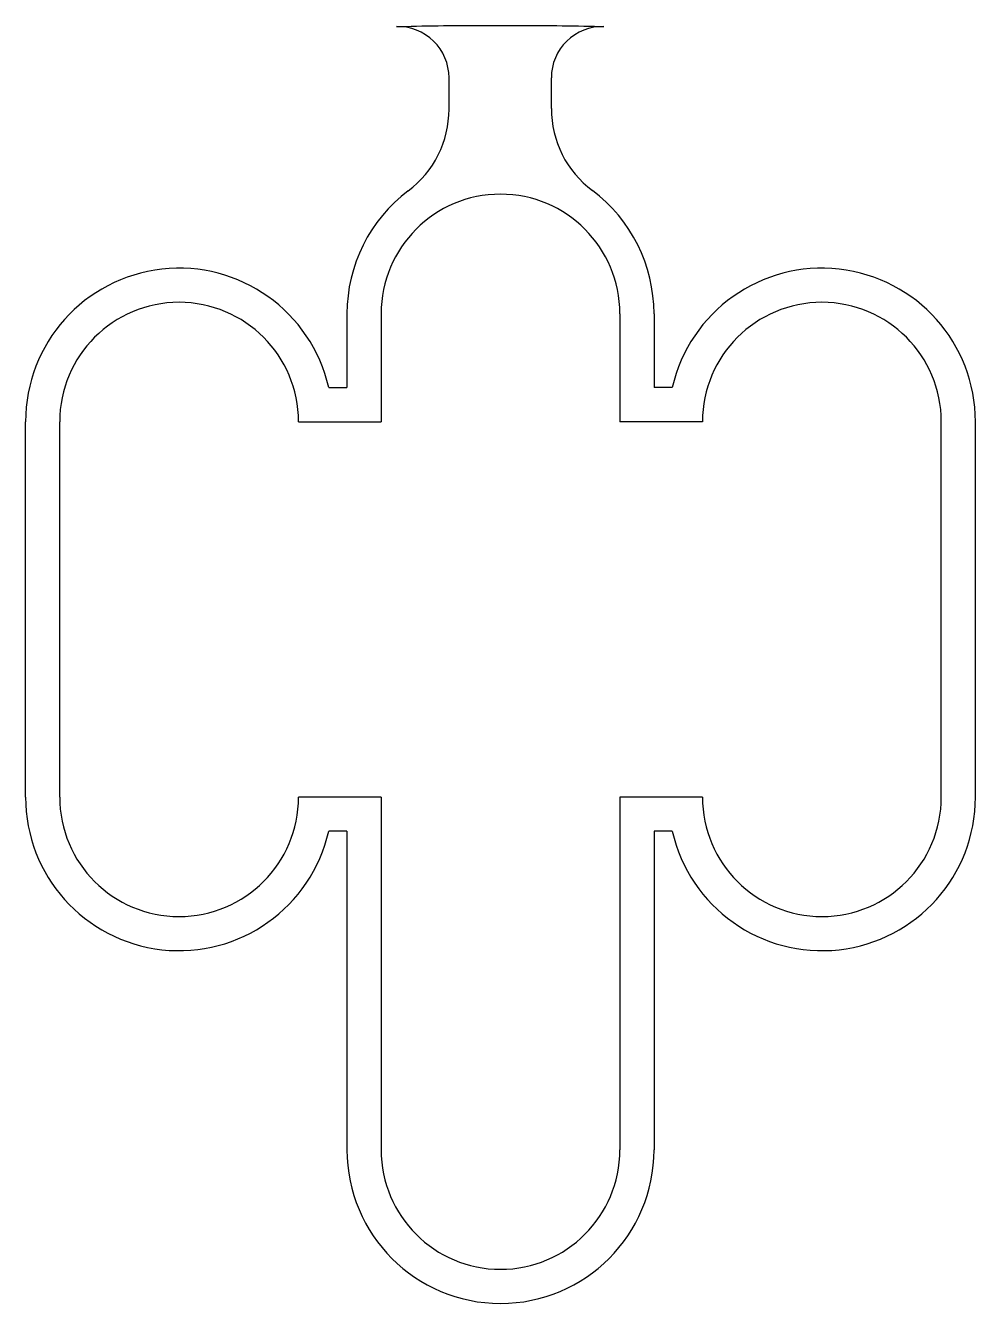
# Model space of a CAD drawing. Extents: x -27.8 to 27.8, y -145.5 to -70.7.
import ezdxf

# ---------------------------------------------------------------- set-up
doc = ezdxf.new("R2010")
doc.units = 0
doc.layers.add('VISIBLE', color=7, linetype='CONTINUOUS')

msp = doc.modelspace()

# ---------------------------------------------------------------- linework, layer by layer
at = {"layer": 'VISIBLE'}
for p, q in [((-3.019, -75.565), (-3.019, -73.726)), ((2.981, -75.535), (2.981, -73.725)), ((-9, -87.55), (-9, -91.884)), ((-7, -87.55), (-7, -93.884)), ((7, -87.55), (7, -93.884)), ((9, -87.55), (9, -91.884)), ((-10.068, -91.884), (-9, -91.884)), ((10.068, -91.884), (9, -91.884)), ((-27.842, -115.874), (-27.842, -93.884)), ((-25.842, -115.874), (-25.842, -93.884)), ((-11.842, -93.884), (-7, -93.884)), ((11.842, -93.884), (7, -93.884)), ((25.842, -115.874), (25.842, -93.884)), ((27.842, -115.874), (27.842, -93.884)), ((-7, -115.874), (-11.842, -115.874)), ((-7, -115.874), (-7, -136.544)), ((11.842, -115.874), (7, -115.874)), ((7, -115.874), (7, -136.544)), ((-9, -117.874), (-10.068, -117.874)), ((-9, -117.874), (-9, -136.544)), ((10.068, -117.874), (9, -117.874)), ((9, -117.874), (9, -136.544))]:
    msp.add_line(p, q, dxfattribs=at)
for centre, radius, start, end in [((-6.019, -73.726), 3, 0, 91.45425), ((5.981, -73.725), 3, 88.55512, 180), ((-9.019, -75.565), 6, 306.96264, 0), ((8.981, -75.535), 6, 180, 233.22274), ((0, -87.55), 9, 126.96264, 180), ((0, -87.55), 7, 0, 180), ((0, -87.55), 9, 0, 53.22274), ((-18.842, -93.884), 9, 12.83959, 180), ((18.842, -93.884), 9, 0, 167.16041), ((-18.842, -93.884), 7, 0, 180), ((18.842, -93.884), 7, 0, 180), ((-18.842, -115.874), 9, 180, 347.16041), ((-18.842, -115.874), 7, 180, 0), ((18.842, -115.874), 9, 192.83959, 0), ((18.842, -115.874), 7, 180, 0), ((0, -136.544), 9, 180, 0), ((0, -136.544), 7, 180, 0)]:
    msp.add_arc(centre, radius, start, end, dxfattribs=at)
for points, knots in [([(-6.096, -70.727), (-5.917, -70.722), (-4.892, -70.697), (-3.866, -70.679), (-3.019, -70.668)], [0.083370652, 0.083370652, 0.083370652, 0.083370652, 0.083911298, 0.086478321, 0.086478321, 0.086478321, 0.086478321]), ([(2.981, -70.668), (3.825, -70.678), (4.851, -70.697), (5.876, -70.721), (6.056, -70.726)], [0.092539551, 0.092539551, 0.092539551, 0.092539551, 0.095099471, 0.095646443, 0.095646443, 0.095646443, 0.095646443])]:
    msp.add_open_spline(points, degree=3, knots=knots, dxfattribs=at)
msp.add_open_spline([(-3.019, -70.668), (-1.019, -70.668), (0.981, -70.668), (2.981, -70.668)], degree=3, dxfattribs=at)

doc.saveas('drawing.dxf')
